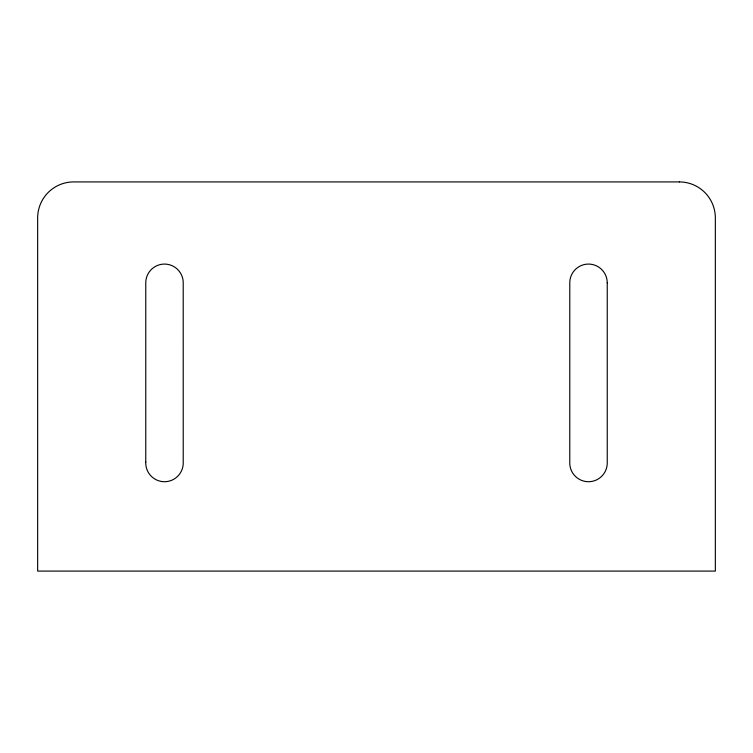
<?xml version="1.0" encoding="UTF-8"?>
<svg xmlns="http://www.w3.org/2000/svg" width="753" height="753" viewBox="0 0 753 753"><rect width="100%" height="100%" fill="white"/><g stroke="black" fill="none" stroke-linecap="round" stroke-linejoin="round"><path stroke-width="1.13" d="M145.762 462.173L145.753 462.982A18.74 18.74 0 0 0 164.907 481.713A18.74 18.74 0 0 0 183.224 462.163L183.214 283.627A18.74 18.74 0 0 0 164.907 264.077A18.74 18.74 0 0 0 145.762 282.817L145.762 462.173M607.247 282.817L607.247 462.982A18.74 18.74 0 0 1 588.093 481.713A18.74 18.74 0 0 1 569.776 462.163L569.786 283.627A18.74 18.74 0 0 1 588.093 264.077A18.74 18.74 0 0 1 607.238 282.817M679.319 181.915L73.681 181.915A36.031 36.031 0 0 0 37.65 217.956L37.65 571.085L715.35 571.085L715.35 217.956A36.031 36.031 0 0 0 679.319 181.915"/></g></svg>
